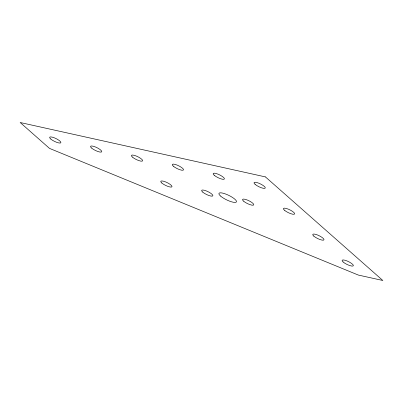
<?xml version="1.0" encoding="UTF-8"?>
<svg xmlns="http://www.w3.org/2000/svg" width="403" height="403" viewBox="0 0 403 403"><rect width="100%" height="100%" fill="white"/><g stroke="black" fill="none" stroke-linecap="round" stroke-linejoin="round"><path stroke-width="0.6" d="M265.426 176.907L20.15 122.502L49.509 148.4L358.322 275.058L382.85 280.498L265.426 176.907M132.426 157.099A6.247 1.607 25.9 0 0 142.183 161.15A6.247 1.607 25.9 0 0 136.466 156.107A6.247 1.607 25.9 0 0 132.426 157.099M91.546 148.032A6.247 1.607 25.9 0 0 101.304 152.082A6.247 1.607 25.9 0 0 95.587 147.04A6.247 1.607 25.9 0 0 91.546 148.032M220.547 196.034A9.717 2.499 25.9 0 0 235.725 202.336A9.717 2.499 25.9 0 0 226.829 194.488A9.717 2.499 25.9 0 0 220.547 196.034M202.664 192.065A6.247 1.607 25.9 0 0 212.421 196.12A6.247 1.607 25.9 0 0 206.699 191.072A6.247 1.607 25.9 0 0 202.664 192.065M173.305 166.167A6.247 1.607 25.9 0 0 183.063 170.222A6.247 1.607 25.9 0 0 177.345 165.175A6.247 1.607 25.9 0 0 173.305 166.167M243.543 201.132A6.247 1.607 25.9 0 0 253.301 205.187A6.247 1.607 25.9 0 0 247.578 200.14A6.247 1.607 25.9 0 0 243.543 201.132M50.667 138.964A6.247 1.607 25.9 0 0 60.425 143.015A6.247 1.607 25.9 0 0 54.707 137.972A6.247 1.607 25.9 0 0 50.667 138.964M343.134 261.995A6.247 1.607 25.9 0 0 352.892 266.051A6.247 1.607 25.9 0 0 347.169 261.003A6.247 1.607 25.9 0 0 343.134 261.995M161.784 182.997A6.247 1.607 25.9 0 0 171.542 187.052A6.247 1.607 25.9 0 0 165.819 182.005A6.247 1.607 25.9 0 0 161.784 182.997M313.776 236.098A6.247 1.607 25.9 0 0 323.533 240.153A6.247 1.607 25.9 0 0 317.816 235.105A6.247 1.607 25.9 0 0 313.776 236.098M214.184 175.234A6.247 1.607 25.9 0 0 223.942 179.29A6.247 1.607 25.9 0 0 218.225 174.242A6.247 1.607 25.9 0 0 214.184 175.234M284.422 210.2A6.247 1.607 25.9 0 0 294.18 214.255A6.247 1.607 25.9 0 0 288.457 209.207A6.247 1.607 25.9 0 0 284.422 210.2M255.064 184.302A6.247 1.607 25.9 0 0 264.821 188.357A6.247 1.607 25.9 0 0 259.104 183.31A6.247 1.607 25.9 0 0 255.064 184.302"/></g></svg>
